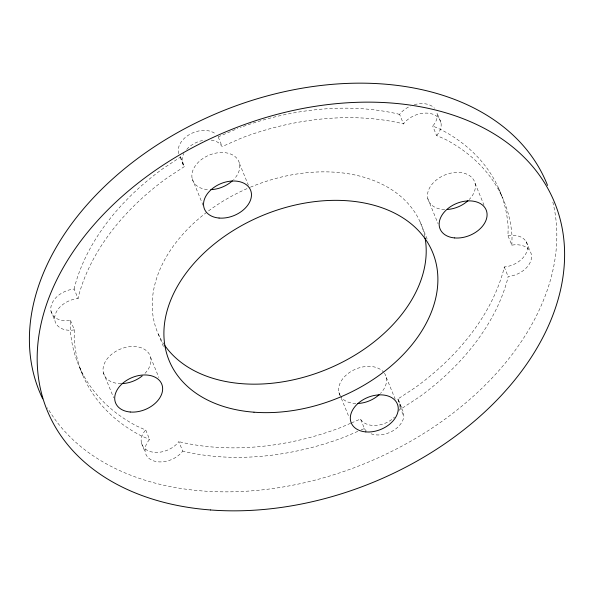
<?xml version="1.0" encoding="UTF-8"?>
<svg xmlns="http://www.w3.org/2000/svg" width="594" height="594" viewBox="0 0 594 594"><rect width="100%" height="100%" fill="white"/><g stroke="black" fill="none" stroke-linecap="round" stroke-linejoin="round"><path stroke-width="0.45" stroke-dasharray="2.97 2.23" d="M70.448 320.322L74.339 329.819L73.196 330.071A21.362 14.813 -22.3 0 1 54.759 316.869A21.362 14.813 -22.3 0 1 77.22 298.626L78.066 298.604L74.168 289.115L73.329 289.13A21.362 14.813 -22.3 0 0 50.861 307.373A21.362 14.813 -22.3 0 0 69.298 320.574L70.448 320.322L70.278 329.091A227.873 158.011 -22.3 0 0 136.88 426.136L145.76 430.056L149.651 439.545L148.871 440.332A21.362 14.813 -22.3 0 0 153.601 460.885A21.362 14.813 -22.3 0 0 182.276 451.685L182.685 451.039L178.787 441.542L178.378 442.196A21.362 14.813 -22.3 0 1 149.71 451.388A21.362 14.813 -22.3 0 1 144.973 430.836L145.76 430.056M74.339 329.819L74.168 338.587A227.873 158.011 -22.3 0 0 140.771 435.632L149.651 439.545M507.981 235.736L509.979 235.35A21.362 14.813 -22.3 0 1 527.457 249.309A21.362 14.813 -22.3 0 1 504.239 266.981L503.905 268.815A227.873 158.011 -22.3 0 1 415.481 387.407L397.765 399.057L401.655 408.553L419.379 396.903A227.873 158.011 -22.3 0 0 507.803 278.311L508.137 276.477A21.362 14.813 -22.3 0 0 531.348 258.806A21.362 14.813 -22.3 0 0 513.869 244.847L511.872 245.225L507.981 235.736L508.145 226.93A227.873 158.011 -22.3 0 0 441.542 129.886L432.67 125.965L433.449 125.186A21.362 14.813 -22.3 0 0 437.021 113.001L440.919 122.498M511.872 245.225L512.043 236.419A227.873 158.011 -22.3 0 0 445.441 139.382L436.56 135.462L432.67 125.965M74.168 289.115L74.517 287.206A227.873 158.011 -22.3 0 1 162.942 168.614L180.576 157.016L179.588 155.843L183.479 165.34L184.474 166.513L166.832 178.111A227.873 158.011 -22.3 0 0 78.408 296.703L78.066 298.604M436.56 135.462L437.347 134.682A21.362 14.813 -22.3 0 0 432.61 114.13A21.362 14.813 -22.3 0 0 403.935 123.322L403.526 123.975L399.636 114.479L400.044 113.825A21.362 14.813 -22.3 0 1 410.409 106.103M218.102 136.895L237.763 128.467M211.249 140.117A21.54 14.932 -22.3 0 1 219.58 143.533L222.163 146.584L241.661 137.964A227.873 158.011 -22.3 0 1 401.455 123.366L403.526 123.975M350.594 423.299L340.659 427.554A227.873 158.011 -22.3 0 1 180.858 442.151L178.787 441.542M351.425 422.943L360.528 419.037L360.781 419.602A21.362 14.813 -22.3 0 0 394.49 417.129M357.803 431.37L344.557 437.05A227.873 158.011 -22.3 0 1 184.756 451.648L182.685 451.039M361.115 429.952L364.426 428.534L360.528 419.037M399.636 114.479L397.564 113.87A227.873 158.011 -22.3 0 0 240.355 127.502M397.765 399.057L399.769 403.051L399.948 407.039A21.362 14.813 -22.3 0 1 398.73 411.189M401.655 408.553L403.668 412.548L403.838 416.528A21.362 14.813 -22.3 0 1 390.377 432.157A21.362 14.813 -22.3 0 1 368.956 432.855M364.426 428.534L364.671 429.091A21.362 14.813 -22.3 0 0 366.231 430.902M526.165 241.654L530.056 251.143M498.626 188.246L502.524 197.743M475.081 183.383L484.021 205.168M504.239 266.981L508.137 276.477M427.777 198.559L438.082 223.693M420.099 221.911L427.999 241.179M398.21 399.51L402.108 409.006M399.948 407.039L403.838 416.528M386.256 377.353L395.188 399.138M338.944 392.523L341.008 397.549M341.35 398.388L348.908 416.825M239.479 163.499L248.411 185.276M218.273 137.088L222.163 146.584M192.166 178.668L203.504 206.318M180.576 157.016L184.474 166.513M158.323 334.11L164.167 348.351M150.646 357.462L158.895 377.569M141.402 443.02L145.3 452.509M103.341 372.638L113.647 397.772M79.796 367.775L83.687 377.272M51.039 311.36L54.938 320.849M250.408 187.192A142.419 98.753 -22.3 0 1 424.903 237.132M164.427 344.966A142.419 98.753 -22.3 0 1 249.584 187.541M552.836 202.101A274.161 190.102 -22.3 0 1 364.256 463.795A274.161 190.102 -22.3 0 1 47.453 407.788M384.437 373.225A24.926 17.285 -22.3 0 1 380.405 393.466M355.851 403.512A24.926 17.285 -22.3 0 1 340.763 396.658M340.28 395.894A24.926 17.285 -22.3 0 1 352.324 370.73A24.926 17.285 -22.3 0 1 383.494 372.015M121.109 383.627A24.926 17.285 -22.3 0 1 105.004 362.221A24.926 17.285 -22.3 0 1 139.969 347.386A24.926 17.285 -22.3 0 1 144.795 373.574M207.38 189.56A24.926 17.285 -22.3 0 1 194.609 166.892A24.926 17.285 -22.3 0 1 229.544 153.646A24.926 17.285 -22.3 0 1 233.628 179.611M444.683 209.541A24.926 17.285 -22.3 0 1 429.692 187.682A24.926 17.285 -22.3 0 1 464.656 173.381A24.926 17.285 -22.3 0 1 469.23 199.495M183.479 165.34A21.54 14.932 -22.3 0 1 183.895 153.378M186.724 149.361A21.54 14.932 -22.3 0 1 205.175 140.073M178.66 153.683A21.54 14.932 -22.3 0 1 190.503 133.94A21.54 14.932 -22.3 0 1 215.689 134.036M414.278 104.707A21.362 14.813 -22.3 0 1 434.474 108.227"/><path stroke-width="0.89" d="M425.066 238.016A142.419 98.753 -22.3 0 1 327.309 369.126A142.419 98.753 -22.3 0 1 164.939 345.701M42.701 398.826A274.161 190.102 -22.3 0 1 217.062 113.246A274.161 190.102 -22.3 0 1 547.549 185.432M379.15 394.683A24.926 17.285 -22.3 0 1 357.595 403.497M142.204 375.943A24.926 17.285 -22.3 0 1 121.985 383.605M232.373 180.821A24.926 17.285 -22.3 0 1 210.818 189.642M467.975 200.713A24.926 17.285 -22.3 0 1 447.312 209.482M253.98 412.199A142.419 98.753 -22.3 0 0 435.818 262.132A142.419 98.753 -22.3 0 0 212.882 245.159A142.419 98.753 -22.3 0 0 253.98 412.199M210.588 509.971A274.161 190.102 -22.3 0 0 560.625 221.094A274.161 190.102 -22.3 0 0 131.467 188.417A274.161 190.102 -22.3 0 0 210.588 509.971M365.837 431.905A24.926 17.285 -22.3 0 0 397.935 405.836A24.926 17.285 -22.3 0 0 359.073 402.532A24.926 17.285 -22.3 0 0 365.837 431.905M130.227 412.013A24.926 17.285 -22.3 0 0 162.333 385.952A24.926 17.285 -22.3 0 0 123.463 382.64A24.926 17.285 -22.3 0 0 130.227 412.013M219.06 218.043A24.926 17.285 -22.3 0 0 251.158 191.981A24.926 17.285 -22.3 0 0 212.296 188.677A24.926 17.285 -22.3 0 0 219.06 218.043M454.67 237.934A24.926 17.285 -22.3 0 0 486.768 211.865A24.926 17.285 -22.3 0 0 447.906 208.561A24.926 17.285 -22.3 0 0 454.67 237.934"/></g></svg>
